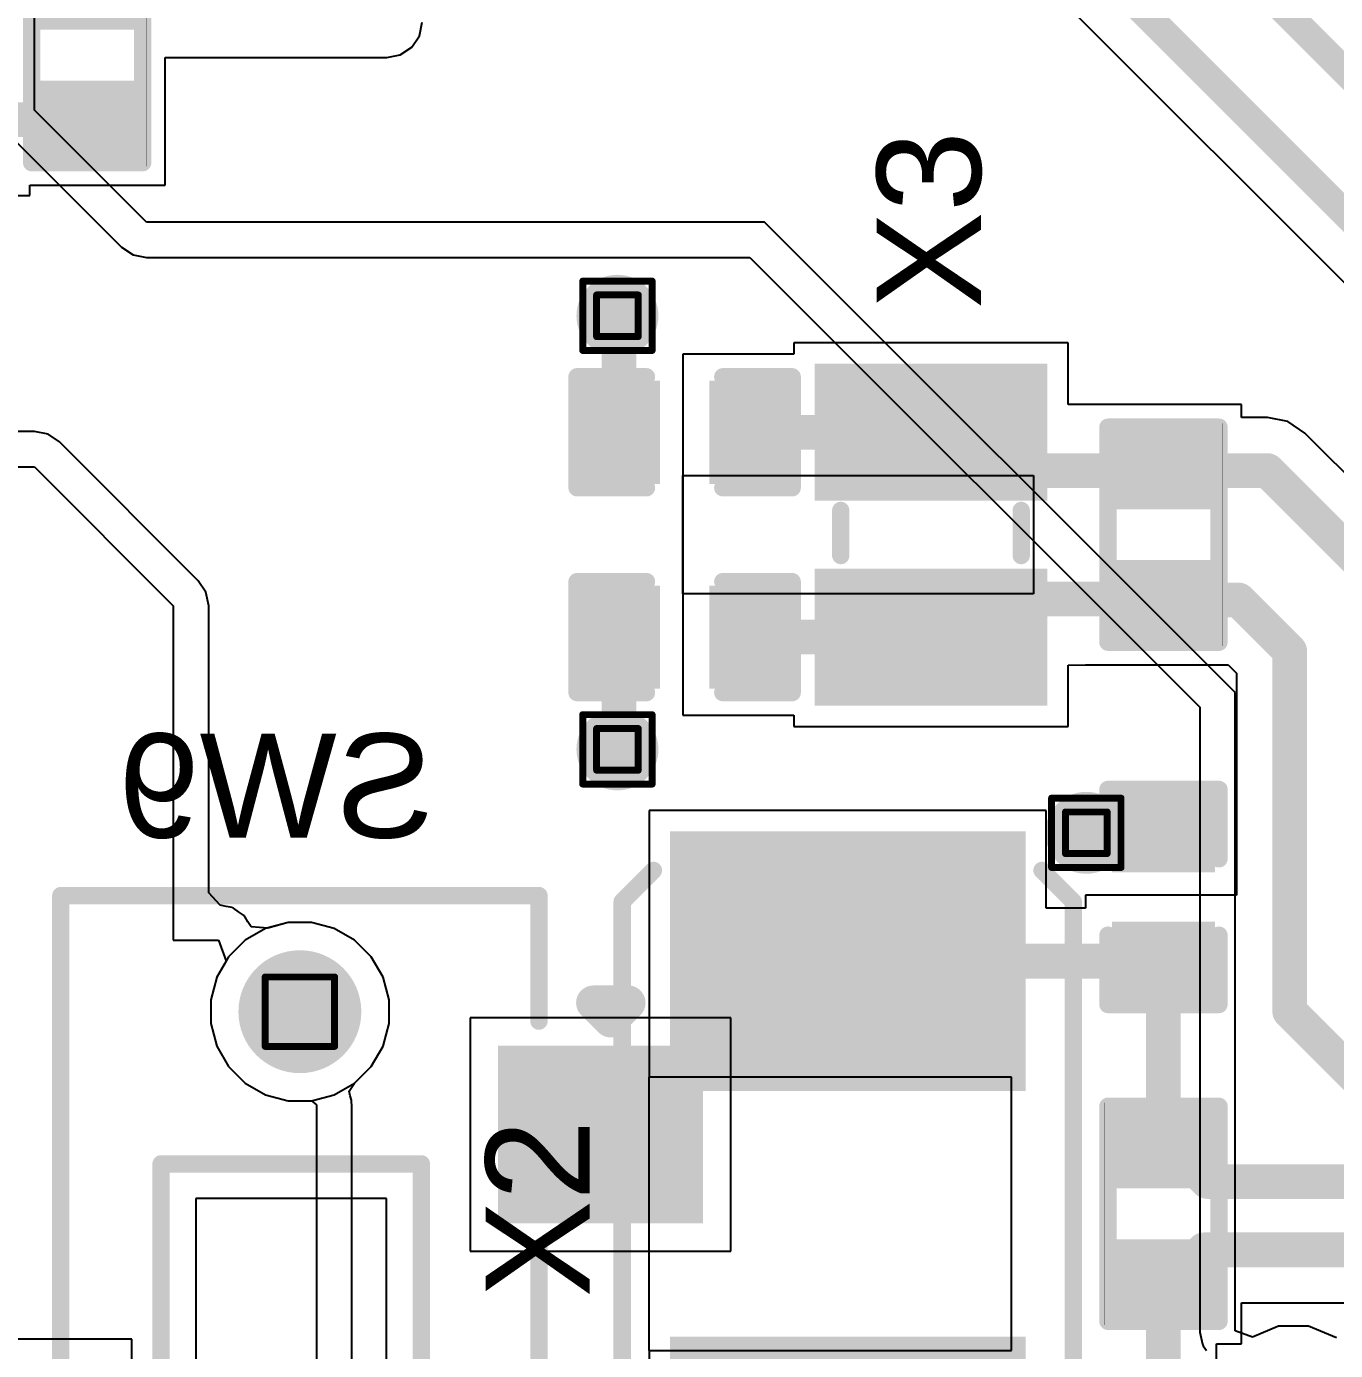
# Model space of a CAD drawing. Header units: inches. Extents: x 0 to 355, y -10 to 78.
# Drawn here: x 22.57 to 32.16, y 18.77 to 28.46 of the extents above; entities that cross this region are included whole.
import ezdxf

# ---------------------------------------------------------------- set-up
doc = ezdxf.new("R2010")
doc.units = ezdxf.units.IN
for name, color, linetype in [('Bottom Layer', 5, 'Continuous'), ('Bottom Overlay', 54, 'Continuous'), ('Bottom Paste', 16, 'Continuous'), ('Bottom Solder', 6, 'Continuous'), ('Drill Drawing', 1, 'Continuous'), ('Pad Holes', 156, 'Continuous'), ('Top Layer', 1, 'Continuous'), ('Top Overlay', 2, 'Continuous'), ('Top Paste', 8, 'Continuous'), ('Top Solder', 216, 'Continuous'), ('Via Holes', 16, 'Continuous')]:
    doc.layers.add(name, color=color, linetype=linetype)
doc.styles.add('Arial', font='', dxfattribs={"height": 0.2})
doc.styles.get('Arial').set_extended_font_data('Arial')

# ---------------------------------------------------------------- blocks, each defined once
blk = doc.blocks.new('2_SMD___2_00_____1_20____14')
at = {"layer": 'Top Layer'}
for points in [[(-1.15, 0.75), (-0.35, 0.75), (-0.35, -0.75), (-1.15, -0.75)], [(0.35, 0.75), (1.15, 0.75), (1.15, -0.75), (0.35, -0.75)]]:
    blk.add_hatch(color=1, dxfattribs=at).paths.add_polyline_path(points)
at = {"layer": 'Top Paste'}
for points in [[(-1.15, 0.75), (-0.35, 0.75), (-0.35, -0.75), (-1.15, -0.75)], [(0.35, 0.75), (1.15, 0.75), (1.15, -0.75), (0.35, -0.75)]]:
    blk.add_hatch(color=8, dxfattribs=at).paths.add_polyline_path(points)
at = {"layer": 'Top Solder'}
for points in [[(-1.2516, 0.8516), (-0.2484, 0.8516), (-0.2484, -0.8516), (-1.2516, -0.8516)], [(0.2484, 0.8516), (1.2516, 0.8516), (1.2516, -0.8516), (0.2484, -0.8516)]]:
    blk.add_hatch(color=216, dxfattribs=at).paths.add_polyline_path(points)
at = {"layer": 'Top Overlay', "const_width": 0.127}
for points in [[(-0.1524, 0.6604), (0.1778, 0.6604)], [(-0.1524, -0.6604), (0.1778, -0.6604)]]:
    blk.add_lwpolyline(points, dxfattribs=at)
at = {"layer": 'Top Overlay', "const_width": 0.0635}
for points in [[(-0.1842, 0.6604, 1), (-0.1206, 0.6604, 1)], [(0.1461, 0.6604, 1), (0.2095, 0.6604, 1)], [(-0.1842, -0.6604, 1), (-0.1206, -0.6604, 1)], [(0.1461, -0.6604, 1), (0.2095, -0.6604, 1)]]:
    blk.add_lwpolyline(points, format="xyb", close=True, dxfattribs=at)
blk = doc.blocks.new('SMD5032_2P_15')
at = {"layer": 'Top Layer'}
for points in [[(-2.7, 1.2), (-1, 1.2), (-1, -1.2), (-2.7, -1.2)], [(1, 1.2), (2.7, 1.2), (2.7, -1.2), (1, -1.2)]]:
    blk.add_hatch(color=1, dxfattribs=at).paths.add_polyline_path(points)
at = {"layer": 'Top Paste'}
for points in [[(-2.7, 1.2), (-1, 1.2), (-1, -1.2), (-2.7, -1.2)], [(1, 1.2), (2.7, 1.2), (2.7, -1.2), (1, -1.2)]]:
    blk.add_hatch(color=8, dxfattribs=at).paths.add_polyline_path(points)
at = {"layer": 'Top Solder'}
for points in [[(-2.8016, 1.3016), (-0.8984, 1.3016), (-0.8984, -1.3016), (-2.8016, -1.3016)], [(0.8984, 1.3016), (2.8016, 1.3016), (2.8016, -1.3016), (0.8984, -1.3016)]]:
    blk.add_hatch(color=216, dxfattribs=at).paths.add_polyline_path(points)
at = {"layer": 'Top Overlay', "const_width": 0.127}
for points in [[(-2.286, 1.651), (-2.5146, 1.4224)], [(-2.286, 1.651), (2.286, 1.651)], [(2.286, 1.651), (2.5146, 1.4224)], [(-2.5146, -1.4224), (-2.286, -1.651)], [(2.5146, -1.4224), (2.286, -1.651)], [(-2.286, -1.651), (2.286, -1.651)]]:
    blk.add_lwpolyline(points, dxfattribs=at)
at = {"layer": 'Top Overlay', "const_width": 0.0635}
for points in [[(-2.3178, 1.651, 1), (-2.2542, 1.651, 1)], [(-2.3178, 1.651, 1), (-2.2542, 1.651, 1)], [(2.2543, 1.651, 1), (2.3178, 1.651, 1)], [(2.2542, 1.651, 1), (2.3178, 1.651, 1)], [(-2.5463, 1.4224, 1), (-2.4829, 1.4224, 1)], [(2.4829, 1.4224, 1), (2.5464, 1.4224, 1)], [(-2.5463, -1.4224, 1), (-2.4829, -1.4224, 1)], [(2.4829, -1.4224, 1), (2.5464, -1.4224, 1)], [(-2.3178, -1.651, 1), (-2.2542, -1.651, 1)], [(-2.3178, -1.651, 1), (-2.2542, -1.651, 1)], [(2.2543, -1.651, 1), (2.3178, -1.651, 1)], [(2.2542, -1.651, 1), (2.3178, -1.651, 1)]]:
    blk.add_lwpolyline(points, format="xyb", close=True, dxfattribs=at)
blk = doc.blocks.new('CL_SB_12B_02T_B_31')
at = {"layer": 'Bottom Layer'}
for points in [[(-3.1, 1.5), (-3.1, 2.9), (-1.9, 2.9), (-1.9, 1.5)], [(3.1, 2.9001), (3.1, 1.5001), (1.9, 1.5001), (1.9, 2.9001)], [(0.6, -1.5001), (0.6, -2.9001), (-0.6, -2.9001), (-0.6, -1.5001)]]:
    blk.add_hatch(color=5, dxfattribs=at).paths.add_polyline_path(points)
at = {"layer": 'Bottom Paste'}
for points in [[(-3.1, 1.5), (-3.1, 2.9), (-1.9, 2.9), (-1.9, 1.5)], [(3.1, 2.9001), (3.1, 1.5001), (1.9, 1.5001), (1.9, 2.9001)], [(0.6, -1.5001), (0.6, -2.9001), (-0.6, -2.9001), (-0.6, -1.5001)]]:
    blk.add_hatch(color=16, dxfattribs=at).paths.add_polyline_path(points)
at = {"layer": 'Bottom Solder'}
for points in [[(-3.1508, 1.4492), (-3.1508, 2.9508), (-1.8492, 2.9508), (-1.8492, 1.4492)], [(3.1508, 2.9509), (3.1508, 1.4493), (1.8492, 1.4493), (1.8492, 2.9509)], [(0.6508, -1.4493), (0.6508, -2.9509), (-0.6508, -2.9509), (-0.6508, -1.4493)]]:
    blk.add_hatch(color=6, dxfattribs=at).paths.add_polyline_path(points)
h = blk.add_hatch(color=6, dxfattribs=at)
edge = h.paths.add_edge_path()
edge.add_arc((-3.4, 0), 0.1016, 0, 360)
h = blk.add_hatch(color=6, dxfattribs=at)
edge = h.paths.add_edge_path()
edge.add_arc((3.4, 0), 0.1016, 0, 360)
at = {"layer": 'Pad Holes'}
h = blk.add_hatch(color=7, dxfattribs=at)
edge = h.paths.add_edge_path()
edge.add_arc((-3.4, 0), 0.45, 0, 360)
h = blk.add_hatch(color=7, dxfattribs=at)
edge = h.paths.add_edge_path()
edge.add_arc((3.4, 0), 0.45, 0, 360)
at = {"layer": 'Top Solder'}
h = blk.add_hatch(color=216, dxfattribs=at)
edge = h.paths.add_edge_path()
edge.add_arc((-3.4, 0), 0.1016, 0, 360)
h = blk.add_hatch(color=216, dxfattribs=at)
edge = h.paths.add_edge_path()
edge.add_arc((3.4, 0), 0.1016, 0, 360)
at = {"layer": 'Bottom Overlay'}
for p, q in [((-2.032, 0.635), (-2.032, -0.762)), ((-0.381, 0.635), (-2.032, 0.635)), ((-0.381, -0.762), (-0.381, 0.635)), ((-2.032, -0.762), (-0.381, -0.762))]:
    blk.add_line(p, q, dxfattribs=at)
for points, const_width in [([(-3.3382, 2.2762), (-3.4652, 2.4032)], 0.254), ([(-3.4652, 2.1492), (-3.4652, 2.4032)], 0.254), ([(-3.4652, 2.1492), (-3.3382, 2.2762)], 0.254), ([(-4.25, -1.75), (-4.25, 1.7501)], 0.127), ([(-3.331, 1.7501), (-4.25, 1.7501)], 0.127), ([(1.6688, 1.7501), (-1.6687, 1.7501)], 0.127), ([(4.25, 1.7501), (3.331, 1.7501)], 0.127), ([(4.25, -1.75), (4.25, 1.7501)], 0.127), ([(-2.286, -1.016), (-2.286, 0.889)], 0.127), ([(2.159, 0.889), (-2.286, 0.889)], 0.127), ([(2.159, -1.016), (2.159, 0.889)], 0.127), ([(2.159, -1.016), (-2.286, -1.016)], 0.127), ([(-0.8311, -1.75), (-4.25, -1.75)], 0.127), ([(4.25, -1.75), (0.8312, -1.75)], 0.127)]:
    blk.add_lwpolyline(points, dxfattribs=dict(at, const_width=const_width))
for points, const_width in [([(-3.5287, 2.4032, 1), (-3.4017, 2.4032, 1)], 0.127), ([(-3.5287, 2.4032, 1), (-3.4017, 2.4032, 1)], 0.127), ([(-3.4017, 2.2762, 1), (-3.2747, 2.2762, 1)], 0.127), ([(-3.4017, 2.2762, 1), (-3.2747, 2.2762, 1)], 0.127), ([(-3.5287, 2.1492, 1), (-3.4017, 2.1492, 1)], 0.127), ([(-3.5287, 2.1492, 1), (-3.4017, 2.1492, 1)], 0.127), ([(-4.2818, 1.7501, 1), (-4.2183, 1.7501, 1)], 0.0635), ([(-4.2818, 1.7501, 1), (-4.2183, 1.7501, 1)], 0.0635), ([(-3.3628, 1.7501, 1), (-3.2993, 1.7501, 1)], 0.0635), ([(-1.7005, 1.7501, 1), (-1.637, 1.7501, 1)], 0.0635), ([(1.637, 1.7501, 1), (1.7005, 1.7501, 1)], 0.0635), ([(3.2993, 1.7501, 1), (3.3628, 1.7501, 1)], 0.0635), ([(4.2182, 1.7501, 1), (4.2817, 1.7501, 1)], 0.0635), ([(4.2182, 1.7501, 1), (4.2817, 1.7501, 1)], 0.0635), ([(-2.3178, 0.889, 1), (-2.2542, 0.889, 1)], 0.0635), ([(-2.3178, 0.889, 1), (-2.2542, 0.889, 1)], 0.0635), ([(2.1273, 0.889, 1), (2.1907, 0.889, 1)], 0.0635), ([(2.1273, 0.889, 1), (2.1907, 0.889, 1)], 0.0635), ([(-2.3178, -1.016, 1), (-2.2542, -1.016, 1)], 0.0635), ([(-2.3178, -1.016, 1), (-2.2542, -1.016, 1)], 0.0635), ([(2.1273, -1.016, 1), (2.1907, -1.016, 1)], 0.0635), ([(2.1273, -1.016, 1), (2.1907, -1.016, 1)], 0.0635), ([(-4.2818, -1.75, 1), (-4.2183, -1.75, 1)], 0.0635), ([(-4.2818, -1.75, 1), (-4.2183, -1.75, 1)], 0.0635), ([(-0.8629, -1.75, 1), (-0.7994, -1.75, 1)], 0.0635), ([(0.7994, -1.75, 1), (0.8629, -1.75, 1)], 0.0635), ([(4.2182, -1.75, 1), (4.2817, -1.75, 1)], 0.0635), ([(4.2182, -1.75, 1), (4.2817, -1.75, 1)], 0.0635)]:
    blk.add_lwpolyline(points, format="xyb", close=True, dxfattribs=dict(at, const_width=const_width))
blk = doc.blocks.new('R___0402_44')
at = {"layer": 'Top Layer'}
for points in [[(-0.6985, -0.3175), (-0.6985, 0.3175), (-0.2413, 0.3175), (-0.2413, -0.3175)], [(0.2413, -0.3175), (0.2413, 0.3175), (0.6985, 0.3175), (0.6985, -0.3175)]]:
    blk.add_hatch(color=1, dxfattribs=at).paths.add_polyline_path(points)
at = {"layer": 'Top Paste'}
for points in [[(-0.6985, -0.3175), (-0.6985, 0.3175), (-0.2413, 0.3175), (-0.2413, -0.3175)], [(0.2413, -0.3175), (0.2413, 0.3175), (0.6985, 0.3175), (0.6985, -0.3175)]]:
    blk.add_hatch(color=8, dxfattribs=at).paths.add_polyline_path(points)
at = {"layer": 'Top Solder'}
for points in [[(-0.7535, -0.3725), (-0.7535, 0.3725), (-0.1863, 0.3725), (-0.1863, -0.3725)], [(0.1863, -0.3725), (0.1863, 0.3725), (0.7535, 0.3725), (0.7535, -0.3725)]]:
    blk.add_hatch(color=216, dxfattribs=at).paths.add_polyline_path(points)
at = {"layer": 'Top Overlay'}
for points, const_width in [([(-0.7874, 0.4064), (-0.7874, -0.4064)], 0.127), ([(-0.7874, 0.4064), (0.7874, 0.4064)], 0.127), ([(0.7874, 0.4064), (0.7874, -0.4064)], 0.127), ([(-0.7874, -0.4064), (0.7874, -0.4064)], 0.127), ([(-0.8128, -0.4318), (0.8128, -0.4318)], 0.00323)]:
    blk.add_lwpolyline(points, dxfattribs=dict(at, const_width=const_width))
for points, const_width in [([(-0.8191, 0.4064, 1), (-0.7556, 0.4064, 1)], 0.0635), ([(-0.8191, 0.4064, 1), (-0.7556, 0.4064, 1)], 0.0635), ([(0.7556, 0.4064, 1), (0.8191, 0.4064, 1)], 0.0635), ([(0.7556, 0.4064, 1), (0.8191, 0.4064, 1)], 0.0635), ([(-0.8191, -0.4064, 1), (-0.7556, -0.4064, 1)], 0.0635), ([(-0.8191, -0.4064, 1), (-0.7556, -0.4064, 1)], 0.0635), ([(0.7556, -0.4064, 1), (0.8191, -0.4064, 1)], 0.0635), ([(0.7556, -0.4064, 1), (0.8191, -0.4064, 1)], 0.0635), ([(-0.8136, -0.4318, 1), (-0.812, -0.4318, 1)], 0.00161), ([(0.812, -0.4318, 1), (0.8136, -0.4318, 1)], 0.00161)]:
    blk.add_lwpolyline(points, format="xyb", close=True, dxfattribs=dict(at, const_width=const_width))
blk = doc.blocks.new('R___0402_46')
at = {"layer": 'Top Layer'}
for points in [[(-0.6985, -0.3175), (-0.6985, 0.3175), (-0.2413, 0.3175), (-0.2413, -0.3175)], [(0.2413, -0.3175), (0.2413, 0.3175), (0.6985, 0.3175), (0.6985, -0.3175)]]:
    blk.add_hatch(color=1, dxfattribs=at).paths.add_polyline_path(points)
at = {"layer": 'Top Paste'}
for points in [[(-0.6985, -0.3175), (-0.6985, 0.3175), (-0.2413, 0.3175), (-0.2413, -0.3175)], [(0.2413, -0.3175), (0.2413, 0.3175), (0.6985, 0.3175), (0.6985, -0.3175)]]:
    blk.add_hatch(color=8, dxfattribs=at).paths.add_polyline_path(points)
at = {"layer": 'Top Solder'}
for points in [[(-0.7535, -0.3725), (-0.7535, 0.3725), (-0.1863, 0.3725), (-0.1863, -0.3725)], [(0.1863, -0.3725), (0.1863, 0.3725), (0.7535, 0.3725), (0.7535, -0.3725)]]:
    blk.add_hatch(color=216, dxfattribs=at).paths.add_polyline_path(points)
at = {"layer": 'Top Overlay'}
for points, const_width in [([(-0.7874, -0.4064), (-0.7874, 0.4064)], 0.127), ([(0.7874, 0.4064), (-0.7874, 0.4064)], 0.127), ([(0.7874, -0.4064), (0.7874, 0.4064)], 0.127), ([(0.7874, -0.4064), (-0.7874, -0.4064)], 0.127), ([(0.8128, -0.4318), (-0.8128, -0.4318)], 0.00323)]:
    blk.add_lwpolyline(points, dxfattribs=dict(at, const_width=const_width))
for points, const_width in [([(-0.8191, 0.4064, 1), (-0.7556, 0.4064, 1)], 0.0635), ([(-0.8191, 0.4064, 1), (-0.7556, 0.4064, 1)], 0.0635), ([(0.7556, 0.4064, 1), (0.8191, 0.4064, 1)], 0.0635), ([(0.7556, 0.4064, 1), (0.8191, 0.4064, 1)], 0.0635), ([(-0.8191, -0.4064, 1), (-0.7556, -0.4064, 1)], 0.0635), ([(-0.8191, -0.4064, 1), (-0.7556, -0.4064, 1)], 0.0635), ([(0.7556, -0.4064, 1), (0.8191, -0.4064, 1)], 0.0635), ([(0.7556, -0.4064, 1), (0.8191, -0.4064, 1)], 0.0635), ([(-0.8136, -0.4318, 1), (-0.812, -0.4318, 1)], 0.00161), ([(0.812, -0.4318, 1), (0.8136, -0.4318, 1)], 0.00161)]:
    blk.add_lwpolyline(points, format="xyb", close=True, dxfattribs=dict(at, const_width=const_width))
blk = doc.blocks.new('R___0402_53')
at = {"layer": 'Top Layer'}
for points in [[(-0.6985, -0.3175), (-0.6985, 0.3175), (-0.2413, 0.3175), (-0.2413, -0.3175)], [(0.2413, -0.3175), (0.2413, 0.3175), (0.6985, 0.3175), (0.6985, -0.3175)]]:
    blk.add_hatch(color=1, dxfattribs=at).paths.add_polyline_path(points)
at = {"layer": 'Top Paste'}
for points in [[(-0.6985, -0.3175), (-0.6985, 0.3175), (-0.2413, 0.3175), (-0.2413, -0.3175)], [(0.2413, -0.3175), (0.2413, 0.3175), (0.6985, 0.3175), (0.6985, -0.3175)]]:
    blk.add_hatch(color=8, dxfattribs=at).paths.add_polyline_path(points)
at = {"layer": 'Top Solder'}
for points in [[(-0.7535, -0.3725), (-0.7535, 0.3725), (-0.1863, 0.3725), (-0.1863, -0.3725)], [(0.1863, -0.3725), (0.1863, 0.3725), (0.7535, 0.3725), (0.7535, -0.3725)]]:
    blk.add_hatch(color=216, dxfattribs=at).paths.add_polyline_path(points)
at = {"layer": 'Top Overlay'}
for points, const_width in [([(-0.7874, 0.4064), (-0.7874, -0.4064)], 0.127), ([(-0.7874, 0.4064), (0.7874, 0.4064)], 0.127), ([(0.7874, 0.4064), (0.7874, -0.4064)], 0.127), ([(-0.7874, -0.4064), (0.7874, -0.4064)], 0.127), ([(-0.8128, -0.4318), (0.8128, -0.4318)], 0.00323)]:
    blk.add_lwpolyline(points, dxfattribs=dict(at, const_width=const_width))
for points, const_width in [([(-0.8191, 0.4064, 1), (-0.7556, 0.4064, 1)], 0.0635), ([(-0.8191, 0.4064, 1), (-0.7556, 0.4064, 1)], 0.0635), ([(0.7556, 0.4064, 1), (0.8191, 0.4064, 1)], 0.0635), ([(0.7556, 0.4064, 1), (0.8191, 0.4064, 1)], 0.0635), ([(-0.8191, -0.4064, 1), (-0.7556, -0.4064, 1)], 0.0635), ([(-0.8191, -0.4064, 1), (-0.7556, -0.4064, 1)], 0.0635), ([(0.7556, -0.4064, 1), (0.8191, -0.4064, 1)], 0.0635), ([(0.7556, -0.4064, 1), (0.8191, -0.4064, 1)], 0.0635), ([(-0.8136, -0.4318, 1), (-0.812, -0.4318, 1)], 0.00161), ([(0.812, -0.4318, 1), (0.8136, -0.4318, 1)], 0.00161)]:
    blk.add_lwpolyline(points, format="xyb", close=True, dxfattribs=dict(at, const_width=const_width))
blk = doc.blocks.new('C___0402_81')
at = {"layer": 'Top Layer'}
for points in [[(-0.6985, -0.3175), (-0.6985, 0.3175), (-0.2413, 0.3175), (-0.2413, -0.3175)], [(0.2413, -0.3175), (0.2413, 0.3175), (0.6985, 0.3175), (0.6985, -0.3175)]]:
    blk.add_hatch(color=1, dxfattribs=at).paths.add_polyline_path(points)
at = {"layer": 'Top Paste'}
for points in [[(-0.6985, -0.3175), (-0.6985, 0.3175), (-0.2413, 0.3175), (-0.2413, -0.3175)], [(0.2413, -0.3175), (0.2413, 0.3175), (0.6985, 0.3175), (0.6985, -0.3175)]]:
    blk.add_hatch(color=8, dxfattribs=at).paths.add_polyline_path(points)
at = {"layer": 'Top Solder'}
for points in [[(-0.7585, -0.3775), (-0.7585, 0.3775), (-0.1813, 0.3775), (-0.1813, -0.3775)], [(0.1813, -0.3775), (0.1813, 0.3775), (0.7585, 0.3775), (0.7585, -0.3775)]]:
    blk.add_hatch(color=216, dxfattribs=at).paths.add_polyline_path(points)
at = {"layer": 'Top Overlay', "const_width": 0.127}
for points in [[(-0.7874, 0.4064), (-0.2794, 0.4064)], [(-0.7874, -0.4064), (-0.7874, 0.4064)], [(0.2794, 0.4064), (0.7874, 0.4064)], [(0.7874, -0.4064), (0.7874, 0.4064)], [(-0.7874, -0.4064), (-0.2794, -0.4064)], [(0.2794, -0.4064), (0.7874, -0.4064)]]:
    blk.add_lwpolyline(points, dxfattribs=at)
at = {"layer": 'Top Overlay', "const_width": 0.0635}
for points in [[(-0.8191, 0.4064, 1), (-0.7556, 0.4064, 1)], [(-0.8191, 0.4064, 1), (-0.7556, 0.4064, 1)], [(-0.3111, 0.4064, 1), (-0.2477, 0.4064, 1)], [(0.2477, 0.4064, 1), (0.3111, 0.4064, 1)], [(0.7556, 0.4064, 1), (0.8191, 0.4064, 1)], [(0.7556, 0.4064, 1), (0.8191, 0.4064, 1)], [(-0.8191, -0.4064, 1), (-0.7556, -0.4064, 1)], [(-0.8191, -0.4064, 1), (-0.7556, -0.4064, 1)], [(-0.3111, -0.4064, 1), (-0.2477, -0.4064, 1)], [(0.2477, -0.4064, 1), (0.3111, -0.4064, 1)], [(0.7556, -0.4064, 1), (0.8191, -0.4064, 1)], [(0.7556, -0.4064, 1), (0.8191, -0.4064, 1)]]:
    blk.add_lwpolyline(points, format="xyb", close=True, dxfattribs=at)
blk = doc.blocks.new('C___0402_82')
at = {"layer": 'Top Layer'}
for points in [[(-0.6985, -0.3175), (-0.6985, 0.3175), (-0.2413, 0.3175), (-0.2413, -0.3175)], [(0.2413, -0.3175), (0.2413, 0.3175), (0.6985, 0.3175), (0.6985, -0.3175)]]:
    blk.add_hatch(color=1, dxfattribs=at).paths.add_polyline_path(points)
at = {"layer": 'Top Paste'}
for points in [[(-0.6985, -0.3175), (-0.6985, 0.3175), (-0.2413, 0.3175), (-0.2413, -0.3175)], [(0.2413, -0.3175), (0.2413, 0.3175), (0.6985, 0.3175), (0.6985, -0.3175)]]:
    blk.add_hatch(color=8, dxfattribs=at).paths.add_polyline_path(points)
at = {"layer": 'Top Solder'}
for points in [[(-0.7585, -0.3775), (-0.7585, 0.3775), (-0.1813, 0.3775), (-0.1813, -0.3775)], [(0.1813, -0.3775), (0.1813, 0.3775), (0.7585, 0.3775), (0.7585, -0.3775)]]:
    blk.add_hatch(color=216, dxfattribs=at).paths.add_polyline_path(points)
at = {"layer": 'Top Overlay', "const_width": 0.127}
for points in [[(-0.2794, 0.4064), (-0.7874, 0.4064)], [(-0.7874, -0.4064), (-0.7874, 0.4064)], [(0.7874, 0.4064), (0.2794, 0.4064)], [(0.7874, -0.4064), (0.7874, 0.4064)], [(-0.2794, -0.4064), (-0.7874, -0.4064)], [(0.7874, -0.4064), (0.2794, -0.4064)]]:
    blk.add_lwpolyline(points, dxfattribs=at)
at = {"layer": 'Top Overlay', "const_width": 0.0635}
for points in [[(-0.8191, 0.4064, 1), (-0.7556, 0.4064, 1)], [(-0.8191, 0.4064, 1), (-0.7556, 0.4064, 1)], [(-0.3111, 0.4064, 1), (-0.2477, 0.4064, 1)], [(0.2477, 0.4064, 1), (0.3111, 0.4064, 1)], [(0.7556, 0.4064, 1), (0.8191, 0.4064, 1)], [(0.7556, 0.4064, 1), (0.8191, 0.4064, 1)], [(-0.8191, -0.4064, 1), (-0.7556, -0.4064, 1)], [(-0.8191, -0.4064, 1), (-0.7556, -0.4064, 1)], [(-0.3111, -0.4064, 1), (-0.2477, -0.4064, 1)], [(0.2477, -0.4064, 1), (0.3111, -0.4064, 1)], [(0.7556, -0.4064, 1), (0.8191, -0.4064, 1)], [(0.7556, -0.4064, 1), (0.8191, -0.4064, 1)]]:
    blk.add_lwpolyline(points, format="xyb", close=True, dxfattribs=at)
blk = doc.blocks.new('C___0402_83')
at = {"layer": 'Top Layer'}
for points in [[(-0.6985, -0.3175), (-0.6985, 0.3175), (-0.2413, 0.3175), (-0.2413, -0.3175)], [(0.2413, -0.3175), (0.2413, 0.3175), (0.6985, 0.3175), (0.6985, -0.3175)]]:
    blk.add_hatch(color=1, dxfattribs=at).paths.add_polyline_path(points)
at = {"layer": 'Top Paste'}
for points in [[(-0.6985, -0.3175), (-0.6985, 0.3175), (-0.2413, 0.3175), (-0.2413, -0.3175)], [(0.2413, -0.3175), (0.2413, 0.3175), (0.6985, 0.3175), (0.6985, -0.3175)]]:
    blk.add_hatch(color=8, dxfattribs=at).paths.add_polyline_path(points)
at = {"layer": 'Top Solder'}
for points in [[(-0.7585, -0.3775), (-0.7585, 0.3775), (-0.1813, 0.3775), (-0.1813, -0.3775)], [(0.1813, -0.3775), (0.1813, 0.3775), (0.7585, 0.3775), (0.7585, -0.3775)]]:
    blk.add_hatch(color=216, dxfattribs=at).paths.add_polyline_path(points)
at = {"layer": 'Top Overlay', "const_width": 0.127}
for points in [[(-0.7874, -0.4064), (-0.7874, 0.4064)], [(-0.7874, 0.4064), (-0.2794, 0.4064)], [(0.2794, 0.4064), (0.7874, 0.4064)], [(0.7874, -0.4064), (0.7874, 0.4064)], [(-0.7874, -0.4064), (-0.2794, -0.4064)], [(0.2794, -0.4064), (0.7874, -0.4064)]]:
    blk.add_lwpolyline(points, dxfattribs=at)
at = {"layer": 'Top Overlay', "const_width": 0.0635}
for points in [[(-0.8191, 0.4064, 1), (-0.7556, 0.4064, 1)], [(-0.8191, 0.4064, 1), (-0.7556, 0.4064, 1)], [(-0.3111, 0.4064, 1), (-0.2477, 0.4064, 1)], [(0.2477, 0.4064, 1), (0.3111, 0.4064, 1)], [(0.7556, 0.4064, 1), (0.8191, 0.4064, 1)], [(0.7556, 0.4064, 1), (0.8191, 0.4064, 1)], [(-0.8191, -0.4064, 1), (-0.7556, -0.4064, 1)], [(-0.8191, -0.4064, 1), (-0.7556, -0.4064, 1)], [(-0.3111, -0.4064, 1), (-0.2477, -0.4064, 1)], [(0.2477, -0.4064, 1), (0.3111, -0.4064, 1)], [(0.7556, -0.4064, 1), (0.8191, -0.4064, 1)], [(0.7556, -0.4064, 1), (0.8191, -0.4064, 1)]]:
    blk.add_lwpolyline(points, format="xyb", close=True, dxfattribs=at)

msp = doc.modelspace()

# ---------------------------------------------------------------- hatches: boundary and pattern name
at = {"layer": 'Bottom Layer'}
h = msp.add_hatch(color=5, dxfattribs=at)
edge = h.paths.add_edge_path()
edge.add_arc((26.8986, 26.343), 0.3, 0, 360)
h = msp.add_hatch(color=5, dxfattribs=at)
edge = h.paths.add_edge_path()
edge.add_arc((26.8986, 23.168), 0.3, 0, 360)
h = msp.add_hatch(color=5, dxfattribs=at)
edge = h.paths.add_edge_path()
edge.add_arc((30.3309, 22.5571), 0.3, 0, 360)
at = {"layer": 'Top Layer'}
h = msp.add_hatch(color=1, dxfattribs=at)
edge = h.paths.add_edge_path()
edge.add_arc((26.8986, 26.343), 0.3, 0, 360)
h = msp.add_hatch(color=1, dxfattribs=at)
edge = h.paths.add_edge_path()
edge.add_arc((26.8986, 23.168), 0.3, 0, 360)
h = msp.add_hatch(color=1, dxfattribs=at)
edge = h.paths.add_edge_path()
edge.add_arc((30.3309, 22.5571), 0.3, 0, 360)
at = {"layer": 'Via Holes'}
h = msp.add_hatch(color=7, dxfattribs=at)
edge = h.paths.add_edge_path()
edge.add_arc((26.8986, 26.343), 0.15, 0, 360)
h = msp.add_hatch(color=7, dxfattribs=at)
edge = h.paths.add_edge_path()
edge.add_arc((26.8986, 23.168), 0.15, 0, 360)
h = msp.add_hatch(color=7, dxfattribs=at)
edge = h.paths.add_edge_path()
edge.add_arc((30.3309, 22.5571), 0.15, 0, 360)

# ---------------------------------------------------------------- linework, layer by layer
at = {"layer": 'Bottom Layer'}
for p, q in [((22.6314, 27.8496), (22.6314, 29.7945)), ((23.4522, 27.0288), (22.6314, 27.8496)), ((22.4483, 27.6665), (23.2691, 26.8457)), ((27.9752, 27.0288), (23.4522, 27.0288)), ((31.4198, 23.5842), (27.9752, 27.0288)), ((23.2691, 26.8457), (23.3531, 26.7895)), ((23.3531, 26.7895), (23.4522, 26.7698)), ((23.4522, 26.7698), (27.868, 26.7698)), ((27.868, 26.7698), (31.1608, 23.4769)), ((22.6314, 25.4948), (19.0642, 25.4948)), ((22.7305, 25.4751), (22.6314, 25.4948)), ((22.8145, 25.419), (22.7305, 25.4751)), ((23.8305, 24.403), (22.8145, 25.419)), ((15.7699, 25.2359), (22.6314, 25.2359)), ((22.6314, 25.2359), (23.6474, 24.2199)), ((23.8867, 24.319), (23.8305, 24.403)), ((23.9064, 24.2199), (23.8867, 24.319)), ((23.6474, 24.2199), (23.6474, 21.7698)), ((23.9064, 22.1174), (23.9064, 24.2199)), ((31.4198, 18.911), (31.4198, 23.5842)), ((31.1608, 23.4769), (31.1608, 18.911)), ((23.9906, 22.0285), (23.9064, 22.1174)), ((24.034, 22.0177), (23.9906, 22.0285)), ((24.0778, 22.009), (24.034, 22.0177)), ((24.0828, 22.0057), (24.0778, 22.009)), ((24.0887, 22.0042), (24.0828, 22.0057)), ((24.1247, 21.9777), (24.0887, 22.0042)), ((24.1618, 21.9529), (24.1247, 21.9777)), ((24.1651, 21.9479), (24.1618, 21.9529)), ((24.17, 21.9443), (24.1651, 21.9479)), ((24.1931, 21.906), (24.17, 21.9443)), ((24.2179, 21.8689), (24.1931, 21.906)), ((24.3382, 21.8601), (24.2179, 21.8689)), ((24.4881, 21.9002), (24.3382, 21.8601)), ((24.66, 21.9002), (24.4881, 21.9002)), ((24.8261, 21.8557), (24.66, 21.9002)), ((24.975, 21.7698), (24.8261, 21.8557)), ((23.6474, 21.7698), (23.9787, 21.7698)), ((23.9787, 21.7698), (24.0337, 21.6174)), ((25.0966, 21.6482), (24.975, 21.7698)), ((25.1825, 21.4993), (25.0966, 21.6482)), ((24.0337, 21.6174), (23.9655, 21.4993)), ((23.9655, 21.4993), (23.921, 21.3332)), ((25.227, 21.3332), (25.1825, 21.4993)), ((23.921, 21.3332), (23.921, 21.1613)), ((25.227, 21.1613), (25.227, 21.3332)), ((23.921, 21.1613), (23.9655, 20.9952)), ((25.1825, 20.9952), (25.227, 21.1613)), ((27.728, 21.2012), (25.82, 21.2012)), ((25.82, 21.2012), (25.82, 19.4932)), ((27.728, 19.4932), (27.728, 21.2012)), ((23.9655, 20.9952), (24.0515, 20.8463)), ((25.0966, 20.8463), (25.1825, 20.9952)), ((24.0515, 20.8463), (24.1731, 20.7247)), ((24.975, 20.7247), (25.0966, 20.8463)), ((24.1731, 20.7247), (24.322, 20.6387)), ((24.9354, 20.6656), (24.975, 20.7247)), ((24.942, 20.6324), (24.9354, 20.6656)), ((24.322, 20.6387), (24.4881, 20.5942)), ((24.4881, 20.5942), (24.66, 20.5942)), ((24.66, 20.5942), (24.6961, 20.5665)), ((24.6961, 20.5665), (24.6961, 17.367)), ((24.9529, 20.6003), (24.942, 20.6324)), ((24.9517, 20.5833), (24.9529, 20.6003)), ((24.9551, 20.5665), (24.9517, 20.5833)), ((24.9551, 17.626), (24.9551, 20.5665)), ((25.82, 19.4932), (27.728, 19.4932)), ((31.1608, 18.911), (31.1619, 18.9054)), ((31.1619, 18.9054), (31.1611, 18.8998)), ((31.5468, 18.8648), (31.4198, 18.911)), ((31.7379, 18.9439), (31.5468, 18.8648)), ((31.9583, 18.9439), (31.7379, 18.9439)), ((32.1619, 18.8596), (31.9583, 18.9439)), ((23.3426, 18.85), (21.6916, 18.85)), ((23.3426, 18.4722), (23.3426, 18.85)), ((31.1611, 18.8998), (31.1718, 18.856)), ((31.1718, 18.856), (31.1805, 18.8119)), ((31.1805, 18.8119), (31.1837, 18.8072)), ((31.1837, 18.8072), (31.1851, 18.8016)), ((31.1851, 18.8016), (31.2117, 18.7653))]:
    msp.add_line(p, q, dxfattribs=at)
at = {"layer": 'Drill Drawing', "const_width": 0.0508}
for points in [[(26.6446, 26.597), (27.1526, 26.597)], [(26.6446, 26.089), (26.6446, 26.597)], [(27.1526, 26.089), (27.1526, 26.597)], [(26.7462, 26.4954), (27.051, 26.4954)], [(26.7462, 26.1906), (26.7462, 26.4954)], [(27.051, 26.1906), (27.051, 26.4954)], [(26.7462, 26.1906), (27.051, 26.1906)], [(26.6446, 26.089), (27.1526, 26.089)], [(26.6446, 23.422), (27.1526, 23.422)], [(26.6446, 22.914), (26.6446, 23.422)], [(27.1526, 22.914), (27.1526, 23.422)], [(26.7462, 23.3204), (27.051, 23.3204)], [(26.7462, 23.0156), (26.7462, 23.3204)], [(27.051, 23.0156), (27.051, 23.3204)], [(26.7462, 23.0156), (27.051, 23.0156)], [(26.6446, 22.914), (27.1526, 22.914)], [(30.0769, 22.8111), (30.5849, 22.8111)], [(30.0769, 22.3031), (30.0769, 22.8111)], [(30.5849, 22.3031), (30.5849, 22.8111)], [(30.1785, 22.7095), (30.4833, 22.7095)], [(30.1785, 22.4047), (30.1785, 22.7095)], [(30.4833, 22.4047), (30.4833, 22.7095)], [(30.1785, 22.4047), (30.4833, 22.4047)], [(30.0769, 22.3031), (30.5849, 22.3031)], [(24.32, 21.5012), (24.828, 21.5012)], [(24.32, 20.9932), (24.32, 21.5012)], [(24.828, 20.9932), (24.828, 21.5012)], [(24.32, 20.9932), (24.828, 20.9932)]]:
    msp.add_lwpolyline(points, dxfattribs=at)
at = {"layer": 'Drill Drawing', "const_width": 0.0254}
for points in [[(26.6319, 26.597, 1), (26.6573, 26.597, 1)], [(26.6319, 26.597, 1), (26.6573, 26.597, 1)], [(27.1399, 26.597, 1), (27.1653, 26.597, 1)], [(27.1399, 26.597, 1), (27.1653, 26.597, 1)], [(26.7335, 26.4954, 1), (26.7589, 26.4954, 1)], [(26.7335, 26.4954, 1), (26.7589, 26.4954, 1)], [(27.0383, 26.4954, 1), (27.0637, 26.4954, 1)], [(27.0383, 26.4954, 1), (27.0637, 26.4954, 1)], [(26.7335, 26.1906, 1), (26.7589, 26.1906, 1)], [(26.7335, 26.1906, 1), (26.7589, 26.1906, 1)], [(27.0383, 26.1906, 1), (27.0637, 26.1906, 1)], [(27.0383, 26.1906, 1), (27.0637, 26.1906, 1)], [(26.6319, 26.089, 1), (26.6573, 26.089, 1)], [(26.6319, 26.089, 1), (26.6573, 26.089, 1)], [(27.1399, 26.089, 1), (27.1653, 26.089, 1)], [(27.1399, 26.089, 1), (27.1653, 26.089, 1)], [(26.6319, 23.422, 1), (26.6573, 23.422, 1)], [(26.6319, 23.422, 1), (26.6573, 23.422, 1)], [(27.1399, 23.422, 1), (27.1653, 23.422, 1)], [(27.1399, 23.422, 1), (27.1653, 23.422, 1)], [(26.7335, 23.3204, 1), (26.7589, 23.3204, 1)], [(26.7335, 23.3204, 1), (26.7589, 23.3204, 1)], [(27.0383, 23.3204, 1), (27.0637, 23.3204, 1)], [(27.0383, 23.3204, 1), (27.0637, 23.3204, 1)], [(26.7335, 23.0156, 1), (26.7589, 23.0156, 1)], [(26.7335, 23.0156, 1), (26.7589, 23.0156, 1)], [(27.0383, 23.0156, 1), (27.0637, 23.0156, 1)], [(27.0383, 23.0156, 1), (27.0637, 23.0156, 1)], [(26.6319, 22.914, 1), (26.6573, 22.914, 1)], [(26.6319, 22.914, 1), (26.6573, 22.914, 1)], [(27.1399, 22.914, 1), (27.1653, 22.914, 1)], [(27.1399, 22.914, 1), (27.1653, 22.914, 1)], [(30.0642, 22.8111, 1), (30.0896, 22.8111, 1)], [(30.0642, 22.8111, 1), (30.0896, 22.8111, 1)], [(30.5722, 22.8111, 1), (30.5976, 22.8111, 1)], [(30.5722, 22.8111, 1), (30.5976, 22.8111, 1)], [(30.1658, 22.7095, 1), (30.1912, 22.7095, 1)], [(30.1658, 22.7095, 1), (30.1912, 22.7095, 1)], [(30.4706, 22.7095, 1), (30.496, 22.7095, 1)], [(30.4706, 22.7095, 1), (30.496, 22.7095, 1)], [(30.1658, 22.4047, 1), (30.1912, 22.4047, 1)], [(30.1658, 22.4047, 1), (30.1912, 22.4047, 1)], [(30.4706, 22.4047, 1), (30.496, 22.4047, 1)], [(30.4706, 22.4047, 1), (30.496, 22.4047, 1)], [(30.0642, 22.3031, 1), (30.0896, 22.3031, 1)], [(30.0642, 22.3031, 1), (30.0896, 22.3031, 1)], [(30.5722, 22.3031, 1), (30.5976, 22.3031, 1)], [(30.5722, 22.3031, 1), (30.5976, 22.3031, 1)], [(24.3073, 21.5012, 1), (24.3327, 21.5012, 1)], [(24.3073, 21.5012, 1), (24.3327, 21.5012, 1)], [(24.8153, 21.5012, 1), (24.8407, 21.5012, 1)], [(24.8153, 21.5012, 1), (24.8407, 21.5012, 1)], [(24.3073, 20.9932, 1), (24.3327, 20.9932, 1)], [(24.3073, 20.9932, 1), (24.3327, 20.9932, 1)], [(24.8153, 20.9932, 1), (24.8407, 20.9932, 1)], [(24.8153, 20.9932, 1), (24.8407, 20.9932, 1)]]:
    msp.add_lwpolyline(points, format="xyb", close=True, dxfattribs=at)
at = {"layer": 'Top Layer'}
for p, q in [((30.09, 28.7133), (33.683, 25.1203)), ((25.4488, 28.3936), (25.4685, 28.4927)), ((25.3086, 28.2534), (25.3926, 28.3096)), ((25.3926, 28.3096), (25.4488, 28.3936)), ((23.5885, 27.2989), (23.5885, 28.2337)), ((23.5885, 28.2337), (25.2095, 28.2337)), ((25.2095, 28.2337), (25.3086, 28.2534)), ((22.5983, 27.2237), (22.5983, 27.2989)), ((22.5983, 27.2989), (23.5885, 27.2989)), ((22.1828, 27.2237), (22.5983, 27.2237)), ((30.1978, 26.1439), (28.1898, 26.1439)), ((28.1898, 26.1439), (28.1898, 26.0614)), ((30.1978, 25.6941), (30.1978, 26.1439)), ((28.1898, 26.0614), (27.3777, 26.0614)), ((27.3777, 26.0614), (27.3777, 24.9184)), ((30.3241, 25.6924), (30.1978, 25.6941)), ((31.4671, 25.6924), (30.3241, 25.6924)), ((30.3241, 25.6924), (30.3241, 25.6924)), ((31.4671, 25.5983), (31.4671, 25.6924)), ((31.6566, 25.5983), (31.4671, 25.5983)), ((31.8053, 25.5687), (31.6566, 25.5983)), ((31.9313, 25.4845), (31.8053, 25.5687)), ((32.6301, 24.7857), (31.9313, 25.4845)), ((27.3777, 25.1724), (29.9438, 25.1724)), ((27.3777, 24.3074), (27.3777, 25.1724)), ((29.9438, 25.1724), (29.9438, 24.3074)), ((27.3777, 24.9184), (27.3777, 24.3074)), ((29.9438, 24.3074), (27.3777, 24.3074)), ((27.3777, 24.3074), (27.3777, 23.4184)), ((30.1978, 23.7857), (30.3241, 23.7874)), ((30.1978, 23.3359), (30.1978, 23.7857)), ((30.3241, 23.7874), (30.3241, 23.7874)), ((30.3241, 23.7874), (31.3704, 23.7874)), ((31.3704, 23.7874), (31.4313, 23.7265)), ((31.4313, 23.7265), (31.4313, 22.0999)), ((27.3777, 23.4184), (28.1898, 23.4184)), ((28.1898, 23.4184), (28.1898, 23.3359)), ((28.1898, 23.3359), (30.1978, 23.3359)), ((30.0382, 22.7213), (27.1302, 22.7213)), ((27.1302, 22.7213), (27.1302, 20.7673)), ((30.0382, 22.0058), (30.0382, 22.7213)), ((31.4313, 22.0999), (30.3241, 22.0999)), ((30.3241, 22.0999), (30.3241, 22.0058)), ((30.3241, 22.0058), (30.0382, 22.0058)), ((24.322, 21.8557), (24.1731, 21.7698)), ((24.4881, 21.9002), (24.322, 21.8557)), ((24.66, 21.9002), (24.4881, 21.9002)), ((24.8261, 21.8557), (24.66, 21.9002)), ((24.975, 21.7698), (24.8261, 21.8557)), ((24.1731, 21.7698), (24.0515, 21.6482)), ((25.0966, 21.6482), (24.975, 21.7698)), ((24.0515, 21.6482), (23.9655, 21.4993)), ((25.1825, 21.4993), (25.0966, 21.6482)), ((23.9655, 21.4993), (23.921, 21.3332)), ((25.227, 21.3332), (25.1825, 21.4993)), ((23.921, 21.3332), (23.921, 21.1613)), ((25.227, 21.1613), (25.227, 21.3332)), ((23.921, 21.1613), (23.9655, 20.9952)), ((25.1825, 20.9952), (25.227, 21.1613)), ((23.9655, 20.9952), (24.0515, 20.8463)), ((25.0966, 20.8463), (25.1825, 20.9952)), ((24.0515, 20.8463), (24.1731, 20.7247)), ((24.975, 20.7247), (25.0966, 20.8463)), ((29.7842, 20.7673), (27.1272, 20.7673)), ((27.1272, 20.7673), (27.1272, 18.7673)), ((27.1302, 20.7673), (27.1272, 20.7673)), ((27.1272, 20.7673), (27.1272, 18.7673)), ((29.7842, 18.7673), (29.7842, 20.7673)), ((24.1731, 20.7247), (24.322, 20.6387)), ((24.8261, 20.6387), (24.975, 20.7247)), ((24.322, 20.6387), (24.4881, 20.5942)), ((24.4881, 20.5942), (24.66, 20.5942)), ((24.66, 20.5942), (24.8261, 20.6387)), ((31.4671, 18.8148), (31.4671, 19.115)), ((31.4671, 19.115), (34.4811, 19.115)), ((31.2841, 18.3999), (31.2841, 18.8148)), ((31.2841, 18.8148), (31.4671, 18.8148)), ((27.1272, 18.7673), (29.7842, 18.7673)), ((27.1272, 18.7673), (27.1302, 18.7673)), ((27.1302, 18.7673), (27.1302, 16.8133))]:
    msp.add_line(p, q, dxfattribs=at)
for points, const_width in [([(30.3464, 28.9696), (34.0456, 25.2705)], 0.2032), ([(31.3737, 28.9821), (34.7351, 25.6207)], 0.2032), ([(21.7962, 27.7796), (23.0913, 27.7796)], 0.254), ([(23.0913, 27.7796), (23.0932, 27.7815)], 0.254), ([(26.8986, 26.343), (26.9096, 26.332)], 0.254), ([(26.9096, 25.5009), (26.9096, 26.332)], 0.254), ([(26.9096, 25.5009), (26.9205, 25.4899)], 0.254), ([(27.8603, 25.4899), (29.1938, 25.4899)], 0.254), ([(29.1938, 25.4899), (29.5438, 25.4899)], 0.254), ([(29.5438, 25.4899), (29.8239, 25.2098)], 0.254), ([(29.8239, 25.2098), (30.8956, 25.2098)], 0.254), ([(30.8956, 25.2098), (31.6566, 25.2098)], 0.254), ([(31.6566, 25.2098), (32.3554, 24.511)], 0.254), ([(29.5438, 23.9899), (29.8239, 24.27)], 0.254), ([(29.8239, 24.27), (30.8956, 24.27)], 0.254), ([(30.8956, 24.27), (30.9038, 24.2619)], 0.254), ([(30.9038, 24.2619), (31.4453, 24.2619)], 0.254), ([(31.4453, 24.2619), (31.8198, 23.8874)], 0.254), ([(26.9096, 23.979), (26.9205, 23.9899)], 0.254), ([(26.9096, 23.1789), (26.9096, 23.979)], 0.254), ([(27.8603, 23.9899), (29.1938, 23.9899)], 0.254), ([(29.1938, 23.9899), (29.5438, 23.9899)], 0.254), ([(31.8198, 21.2495), (31.8198, 23.8874)], 0.254), ([(26.8986, 23.168), (26.9096, 23.1789)], 0.254), ([(30.3309, 22.5571), (30.8956, 22.5571)], 0.254), ([(28.5842, 21.6173), (30.8956, 21.6173)], 0.254), ([(30.8956, 20.2372), (30.8956, 21.6173)], 0.254), ([(31.8198, 21.2495), (32.5657, 20.5035)], 0.254), ([(30.8956, 20.2372), (30.9845, 20.2372)], 0.254), ([(30.9845, 20.2372), (31.2182, 20.0035)], 0.254), ([(31.2182, 20.0035), (35.3451, 20.0035)], 0.254), ([(30.9845, 19.2974), (31.1906, 19.5035)], 0.254), ([(31.1906, 19.5035), (35.3451, 19.5035)], 0.254), ([(30.8956, 19.2974), (30.9845, 19.2974)], 0.254), ([(30.8956, 17.9173), (30.8956, 19.2974)], 0.254)]:
    msp.add_lwpolyline(points, dxfattribs=dict(at, const_width=const_width))
at = {"layer": 'Top Layer', "const_width": 0.127}
for points in [[(23.0278, 27.7796, 1), (23.1548, 27.7796, 1)], [(23.0278, 27.7796, 1), (23.1548, 27.7796, 1)], [(23.0297, 27.7815, 1), (23.1567, 27.7815, 1)], [(26.8351, 26.343, 1), (26.9621, 26.343, 1)], [(26.8461, 26.332, 1), (26.9731, 26.332, 1)], [(26.8461, 26.332, 1), (26.9731, 26.332, 1)], [(26.8461, 25.5009, 1), (26.9731, 25.5009, 1)], [(26.8461, 25.5009, 1), (26.9731, 25.5009, 1)], [(26.857, 25.4899, 1), (26.984, 25.4899, 1)], [(27.7968, 25.4899, 1), (27.9238, 25.4899, 1)], [(29.1303, 25.4899, 1), (29.2573, 25.4899, 1)], [(29.1303, 25.4899, 1), (29.2573, 25.4899, 1)], [(29.4803, 25.4899, 1), (29.6073, 25.4899, 1)], [(29.4803, 25.4899, 1), (29.6073, 25.4899, 1)], [(29.7604, 25.2098, 1), (29.8874, 25.2098, 1)], [(29.7604, 25.2098, 1), (29.8874, 25.2098, 1)], [(30.8321, 25.2098, 1), (30.9591, 25.2098, 1)], [(30.8321, 25.2098, 1), (30.9591, 25.2098, 1)], [(31.5931, 25.2098, 1), (31.7201, 25.2098, 1)], [(31.5931, 25.2098, 1), (31.7201, 25.2098, 1)], [(29.7604, 24.27, 1), (29.8874, 24.27, 1)], [(29.7604, 24.27, 1), (29.8874, 24.27, 1)], [(30.8321, 24.27, 1), (30.9591, 24.27, 1)], [(30.8321, 24.27, 1), (30.9591, 24.27, 1)], [(30.8403, 24.2619, 1), (30.9673, 24.2619, 1)], [(30.8403, 24.2619, 1), (30.9673, 24.2619, 1)], [(31.3818, 24.2619, 1), (31.5088, 24.2619, 1)], [(31.3818, 24.2619, 1), (31.5088, 24.2619, 1)], [(26.8461, 23.979, 1), (26.9731, 23.979, 1)], [(26.8461, 23.979, 1), (26.9731, 23.979, 1)], [(26.857, 23.9899, 1), (26.984, 23.9899, 1)], [(27.7968, 23.9899, 1), (27.9238, 23.9899, 1)], [(29.1303, 23.9899, 1), (29.2573, 23.9899, 1)], [(29.1303, 23.9899, 1), (29.2573, 23.9899, 1)], [(29.4803, 23.9899, 1), (29.6073, 23.9899, 1)], [(29.4803, 23.9899, 1), (29.6073, 23.9899, 1)], [(31.7563, 23.8874, 1), (31.8833, 23.8874, 1)], [(31.7563, 23.8874, 1), (31.8833, 23.8874, 1)], [(26.8351, 23.168, 1), (26.9621, 23.168, 1)], [(26.8461, 23.1789, 1), (26.9731, 23.1789, 1)], [(26.8461, 23.1789, 1), (26.9731, 23.1789, 1)], [(30.2674, 22.5571, 1), (30.3944, 22.5571, 1)], [(30.8321, 22.5571, 1), (30.9591, 22.5571, 1)], [(28.5207, 21.6173, 1), (28.6477, 21.6173, 1)], [(30.8321, 21.6173, 1), (30.9591, 21.6173, 1)], [(30.8321, 21.6173, 1), (30.9591, 21.6173, 1)], [(31.7563, 21.2495, 1), (31.8833, 21.2495, 1)], [(31.7563, 21.2495, 1), (31.8833, 21.2495, 1)], [(30.8321, 20.2372, 1), (30.9591, 20.2372, 1)], [(30.8321, 20.2372, 1), (30.9591, 20.2372, 1)], [(30.921, 20.2372, 1), (31.048, 20.2372, 1)], [(30.921, 20.2372, 1), (31.048, 20.2372, 1)], [(31.1547, 20.0035, 1), (31.2817, 20.0035, 1)], [(31.1547, 20.0035, 1), (31.2817, 20.0035, 1)], [(31.1271, 19.5035, 1), (31.2541, 19.5035, 1)], [(31.1271, 19.5035, 1), (31.2541, 19.5035, 1)], [(30.8321, 19.2974, 1), (30.9591, 19.2974, 1)], [(30.8321, 19.2974, 1), (30.9591, 19.2974, 1)], [(30.921, 19.2974, 1), (31.048, 19.2974, 1)], [(30.921, 19.2974, 1), (31.048, 19.2974, 1)]]:
    msp.add_lwpolyline(points, format="xyb", close=True, dxfattribs=at)

# ---------------------------------------------------------------- block references
for name, p, rotation in [('R___0402_53', (23.017, 28.2514), 90), ('2_SMD___2_00_____1_20____14', (29.1938, 24.7399), 90), ('R___0402_44', (30.8956, 24.7399), 90), ('C___0402_82', (30.8956, 22.0872), 270), ('SMD5032_2P_15', (28.5842, 19.7673), 90), ('CL_SB_12B_02T_B_31', (24.574, 17.8472), 270), ('R___0402_46', (30.8956, 19.7673), 270)]:
    msp.add_blockref(name, p, dxfattribs=dict(rotation=rotation))
for name, p in [('C___0402_83', (27.3904, 25.4899)), ('C___0402_81', (27.3904, 23.9899))]:
    msp.add_blockref(name, p)

# ---------------------------------------------------------------- texts
at = {"layer": 'Bottom Overlay', "style": 'Arial', "text_generation_flag": 2}
msp.add_text('SW9', height=0.762, dxfattribs=at).set_placement((25.5549, 22.5218))
at = {"layer": 'Top Overlay', "style": 'Arial'}
for s, p in [('X3', (29.5589, 26.394)), ('X2', (26.6953, 19.155))]:
    msp.add_text(s, height=0.762, rotation=90, dxfattribs=at).set_placement(p)

doc.saveas('drawing.dxf')
